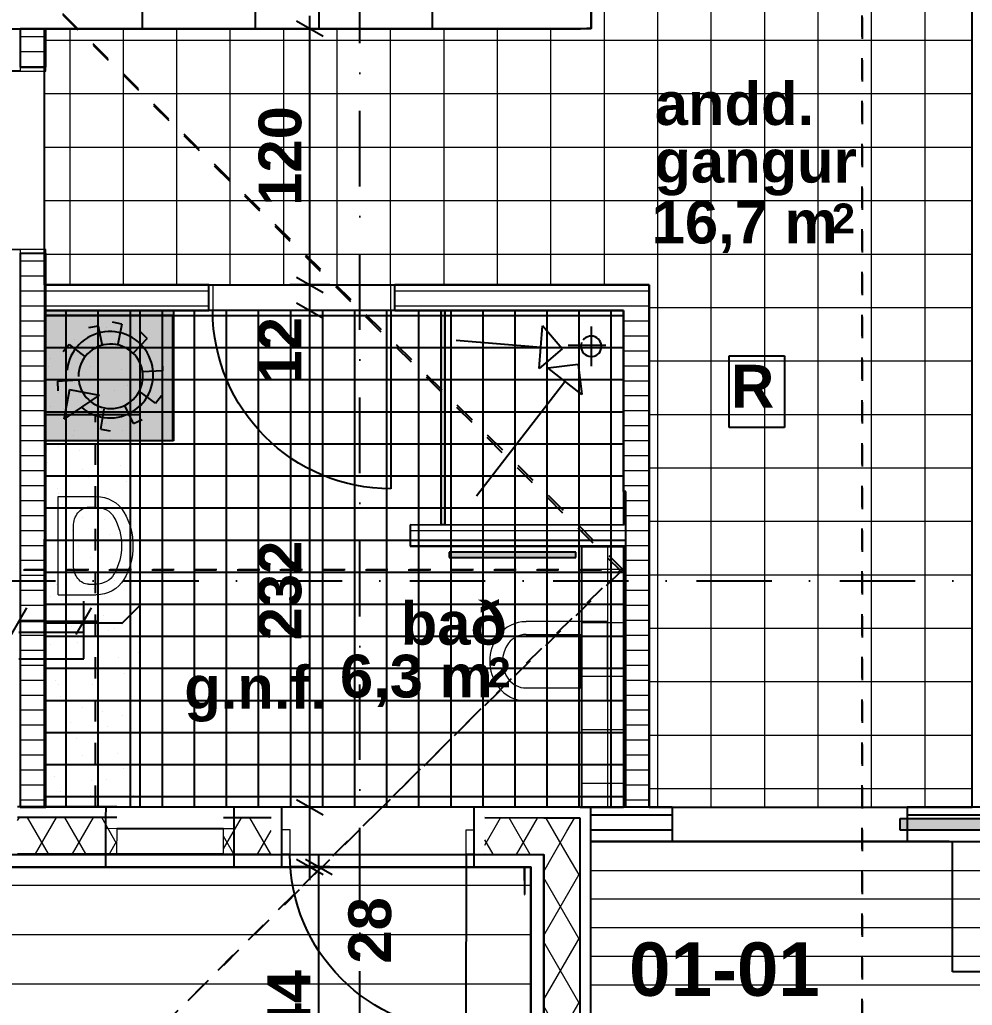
# Model space of a CAD drawing. Header units: millimetres. Extents: x -242231 to 419123, y -2399 to 525285.
# Drawn here: x -151438 to -146981, y 87576 to 92186 of the extents above; entities that cross this region are included whole.
import ezdxf

# ---------------------------------------------------------------- set-up
doc = ezdxf.new("R2010")
doc.units = ezdxf.units.MM
doc.set_wipeout_variables(frame=1)
for name, pattern in [('Dot & Dashed', [670.277762, 352.777767, -176.388884, 0, -141.111112]), ('Short dashed', [200, 100, -100]), ('Wipeout_Contour', [1000, 0, -1000])]:
    doc.linetypes.add(name, pattern=pattern)
doc.layers.add('Walls', color=7, linetype='Continuous')
doc.styles.add('GENERATED_STYLE_1', font='swissb.ttf')
doc.styles.add('GENERATED_STYLE_3', font='swissb.ttf')
pattern_1 = [(0, (-154277.98, 76637.52), (0, 70), [])]
pattern_2 = [(60, (-154277.98, 76637.52), (-129.9038, 75), []), (120, (-154277.98, 76637.52), (129.9038, 75), [])]

# ---------------------------------------------------------------- blocks, each defined once
blk = doc.blocks.new('D1 10_2')
at = {"layer": 'Walls', "linetype": 'Continuous'}
for p, q in [((417, 0), (417, 834)), ((-435, 0), (-435, -120)), ((435, 0), (435, -120))]:
    blk.add_line(p, q, dxfattribs=at)
at = {"layer": 'Walls', "color": 102, "linetype": 'Continuous', "lineweight": 20}
for p, q in [((-417, 0), (-435, 0)), ((-435, 0), (-435, -120)), ((-417, -120), (-417, 0)), ((435, 0), (417, 0)), ((417, 0), (417, -120)), ((435, -120), (435, 0)), ((-435, -120), (-417, -120)), ((417, -120), (435, -120))]:
    blk.add_line(p, q, dxfattribs=at)
at = {"layer": 'Walls', "linetype": 'Continuous'}
blk.add_arc((417, 0), 834, 90, 180, dxfattribs=at)
blk = doc.blocks.new('W Feature 1 10_5')
at = {"layer": 'Walls', "linetype": 'Continuous'}
for p, q in [((-265, 60), (265, 60)), ((-265, 60), (-265, 0)), ((265, 60), (265, 0)), ((-265, 0), (-265, -120)), ((265, 0), (265, -120)), ((-265, -120), (-265, -170)), ((265, -120), (265, -170)), ((-265, -170), (-265, -220)), ((265, -170), (265, -220)), ((265, -220), (-265, -220))]:
    blk.add_line(p, q, dxfattribs=at)
for p in [(-265, 0), (265, 0)]:
    blk.add_point(p, dxfattribs=at)
at = {"color": 254, "linetype": 'Wipeout_Contour', "lineweight": 0, "ltscale": 922.444204}
blk.add_wipeout([(-215, -120), (215, -120), (215, 0), (-215, 0)], dxfattribs=at).dxf.layer = 'Walls'
at = {"layer": 'Walls', "color": 102, "linetype": 'Continuous', "lineweight": 20}
for p, q in [((-215, 0), (-265, 0)), ((-215, -120), (-215, 0)), ((265, 0), (215, 0)), ((215, 0), (215, -120)), ((-265, -120), (-215, -120)), ((215, -120), (265, -120))]:
    blk.add_line(p, q, dxfattribs=at)
at = {"layer": 'Walls', "linetype": 'Continuous'}
for p, q in [((215, 0), (-215, 0)), ((-215, -120), (215, -120))]:
    blk.add_line(p, q, dxfattribs=at)
blk = doc.blocks.new('W Feature 1 10_4')
at = {"layer": 'Walls', "linetype": 'Continuous'}
for p, q in [((-300, 60), (300, 60)), ((-300, 60), (-300, 0)), ((300, 60), (300, 0)), ((-300, 0), (-300, -120)), ((300, 0), (300, -120)), ((-300, -120), (-300, -170)), ((300, -120), (300, -170)), ((-300, -170), (-300, -220)), ((300, -170), (300, -220)), ((300, -220), (-300, -220))]:
    blk.add_line(p, q, dxfattribs=at)
for p in [(-300, 0), (300, 0)]:
    blk.add_point(p, dxfattribs=at)
at = {"color": 254, "linetype": 'Wipeout_Contour', "lineweight": 0, "ltscale": 1054.618183}
blk.add_wipeout([(-250, -120), (250, -120), (250, 0), (-250, 0)], dxfattribs=at).dxf.layer = 'Walls'
at = {"layer": 'Walls', "color": 102, "linetype": 'Continuous', "lineweight": 20}
for p, q in [((-250, 0), (-300, 0)), ((-250, -120), (-250, 0)), ((300, 0), (250, 0)), ((250, 0), (250, -120)), ((-300, -120), (-250, -120)), ((250, -120), (300, -120))]:
    blk.add_line(p, q, dxfattribs=at)
at = {"layer": 'Walls', "linetype": 'Continuous'}
for p, q in [((250, 0), (-250, 0)), ((-250, -120), (250, -120))]:
    blk.add_line(p, q, dxfattribs=at)
blk = doc.blocks.new('D1 10_8')
at = {"layer": 'Walls', "linetype": 'Continuous'}
for p, q in [((412, 0), (412, 824)), ((-450, 60), (-450, 0)), ((450, 60), (450, 0)), ((-450, 0), (-450, -115)), ((450, 0), (450, -115)), ((-450, -115), (-450, -170)), ((450, -115), (450, -170)), ((-450, -170), (-450, -220)), ((450, -170), (450, -220))]:
    blk.add_line(p, q, dxfattribs=at)
at = {"layer": 'Walls', "color": 102, "linetype": 'Continuous', "lineweight": 20}
for p, q in [((-412, 0), (-450, 0)), ((-450, 0), (-450, -115)), ((-412, -115), (-412, 0)), ((450, 0), (412, 0)), ((412, 0), (412, -115)), ((450, -115), (450, 0)), ((-450, -115), (-412, -115)), ((412, -115), (450, -115))]:
    blk.add_line(p, q, dxfattribs=at)
at = {"layer": 'Walls', "linetype": 'Continuous'}
blk.add_arc((412, 0), 824, 90, 180, dxfattribs=at)
for p in [(-450, 0), (450, 0)]:
    blk.add_point(p, dxfattribs=at)
blk = doc.blocks.new('D1 10_9')
at = {"layer": 'Walls', "linetype": 'Continuous'}
for p, q in [((417, 0), (417, 834)), ((-435, 0), (-435, -120)), ((435, 0), (435, -120))]:
    blk.add_line(p, q, dxfattribs=at)
at = {"layer": 'Walls', "color": 102, "linetype": 'Continuous', "lineweight": 20}
for p, q in [((-417, 0), (-435, 0)), ((-435, 0), (-435, -120)), ((-417, -120), (-417, 0)), ((435, 0), (417, 0)), ((417, 0), (417, -120)), ((435, -120), (435, 0)), ((-435, -120), (-417, -120)), ((417, -120), (435, -120))]:
    blk.add_line(p, q, dxfattribs=at)
at = {"layer": 'Walls', "linetype": 'Continuous'}
blk.add_arc((417, 0), 834, 90, 180, dxfattribs=at)

msp = doc.modelspace()

# ---------------------------------------------------------------- hatches: boundary and pattern name
at = {"linetype": 'Continuous', "lineweight": 15}
h = msp.add_hatch(dxfattribs=at)
h.set_pattern_fill('50__', color=251, style=0, pattern_type=2)
h.set_pattern_definition(pattern_1)
h.paths.add_polyline_path([(-151315.974, 92142.789), (-151435.974, 92142.789), (-151435.974, 91963.328), (-151315.974, 91963.328)], flags=0)
h = msp.add_hatch(dxfattribs=at)
h.set_pattern_fill('50__', color=251, style=0, pattern_type=2)
h.set_pattern_definition(pattern_1)
h.paths.add_polyline_path([(-151315.974, 91093.328), (-151435.974, 91093.328), (-151435.974, 88502.346), (-151315.974, 88502.346)], flags=0)
h = msp.add_hatch(dxfattribs=at)
h.set_pattern_fill('50__', color=251, style=0, pattern_type=2)
h.set_pattern_definition(pattern_1)
h.paths.add_polyline_path([(-150552.853, 90825.652), (-150552.853, 90945.652), (-151322.133, 90945.652), (-151322.133, 90825.652)], flags=0)
h = msp.add_hatch(dxfattribs=at)
h.set_pattern_fill('50__', color=251, style=0, pattern_type=2)
h.set_pattern_definition(pattern_1)
h.paths.add_polyline_path([(-148612.953, 90825.652), (-148492.953, 90945.652), (-149682.853, 90945.652), (-149682.853, 90825.652)], flags=0)
h = msp.add_hatch(dxfattribs=at)
h.set_pattern_fill('50__', color=251, style=0, pattern_type=2)
h.set_pattern_definition(pattern_1)
h.paths.add_polyline_path([(-148612.953, 90825.652), (-148612.953, 88504.311), (-148492.953, 88504.311), (-148492.953, 90945.652)], flags=0)
at = {"linetype": 'Continuous', "lineweight": 13}
msp.add_hatch(color=252, dxfattribs=at).paths.add_polyline_path([(-151317.264, 90825.652), (-150718.657, 90825.652), (-150718.657, 90216.195), (-151317.264, 90216.195)], flags=0)
at = {"linetype": 'Continuous', "lineweight": 0}
for color, points in [(255, [(-149449.188, 90826.176), (-149449.188, 89822.868), (-149466.063, 89822.868), (-149466.063, 90826.176)]), (8, [(-151317.332, 90804.51), (-150722.642, 90804.51), (-150722.642, 90216.151), (-151317.332, 90216.151)]), (49, [(-148835.472, 89696.013), (-149428.369, 89696.013), (-149428.369, 89670.918), (-148835.472, 89670.918)]), (8, [(-146309.847, 88395.183), (-147318.038, 88395.183), (-147318.038, 88450.174), (-146309.847, 88450.174)])]:
    msp.add_hatch(color=color, dxfattribs=at).paths.add_polyline_path(points, flags=0)
at = {"linetype": 'Continuous'}
msp.add_hatch(color=256, dxfattribs=at).paths.add_polyline_path([(-151205.604, 90456.813), (-151066.71, 90430.2), (-151232.217, 90317.918)], flags=0)
at = {"linetype": 'Continuous', "lineweight": 15}
h = msp.add_hatch(dxfattribs=at)
h.set_pattern_fill('50__', color=251, style=0, pattern_type=2)
h.set_pattern_definition(pattern_1)
h.paths.add_polyline_path([(-149610.933, 89722.898), (-148612.953, 89722.128), (-148612.953, 89822.128), (-149610.855, 89822.898)], flags=0)
at = {"linetype": 'Continuous', "lineweight": 25}
h = msp.add_hatch(dxfattribs=at)
h.set_pattern_fill('50__', color=251, style=0, pattern_type=2)
h.set_pattern_definition(pattern_1)
h.paths.add_polyline_path([(-148385.282, 88342.696), (-148385.299, 88502.696), (-148766.791, 88502.656), (-148766.774, 88342.656)], flags=0)
h = msp.add_hatch(dxfattribs=at)
h.set_pattern_fill('50__', color=251, style=0, pattern_type=2)
h.set_pattern_definition(pattern_1)
h.paths.add_polyline_path([(-143827.554, 88343.173), (-143827.57, 88503.173), (-147285.299, 88502.811), (-147285.282, 88342.811)], flags=0)
at = {"linetype": 'Continuous', "lineweight": 0}
h = msp.add_hatch(dxfattribs=at)
h.set_pattern_fill('BATT_INSULATION', color=1, style=0, pattern_type=2)
h.set_pattern_definition(pattern_2)
h.paths.add_polyline_path([(-151447.521, 88284.372), (-150984.364, 88283.982), (-150984.221, 88453.982), (-151447.512, 88454.372)], flags=0)
h = msp.add_hatch(dxfattribs=at)
h.set_pattern_fill('BATT_INSULATION', color=1, style=0, pattern_type=2)
h.set_pattern_definition(pattern_2)
h.paths.add_polyline_path([(-150484.364, 88283.562), (-150261.895, 88283.375), (-150261.753, 88453.375), (-150484.221, 88453.562)], flags=0)
h = msp.add_hatch(dxfattribs=at)
h.set_pattern_fill('BATT_INSULATION', color=1, style=0, pattern_type=2)
h.set_pattern_definition(pattern_2)
h.paths.add_polyline_path([(-148986.391, 88452.303), (-149261.753, 88452.534), (-149261.896, 88282.534), (-148986.391, 88282.303)], flags=0)
h = msp.add_hatch(dxfattribs=at)
h.set_pattern_fill('BATT_INSULATION', color=1, style=0, pattern_type=2)
h.set_pattern_definition(pattern_2)
h.paths.add_polyline_path([(-148816.391, 88452.16), (-148986.391, 88452.303), (-148986.391, 88282.303)], flags=0)
h = msp.add_hatch(dxfattribs=at)
h.set_pattern_fill('BATT_INSULATION', color=1, style=0, pattern_type=2)
h.set_pattern_definition(pattern_2)
h.paths.add_polyline_path([(-148816.391, 88282.16), (-148816.391, 88452.16), (-148986.391, 88282.303)], flags=0)
h = msp.add_hatch(dxfattribs=at)
h.set_pattern_fill('BATT_INSULATION', color=1, style=0, pattern_type=2)
h.set_pattern_definition(pattern_2)
h.paths.add_polyline_path([(-148986.391, 88282.303), (-148986.391, 86786.378), (-148816.391, 86786.378), (-148816.391, 88282.16)], flags=0)

# ---------------------------------------------------------------- linework, layer by layer
at = {"linetype": 'Continuous'}
for p, q in [((-148763.948, 96546.665), (-148763.948, 92145.372)), ((-146982.235, 91044.083), (-146982.235, 96546.665)), ((-148763.948, 92142.789), (-148763.948, 92511.85)), ((-150080.447, 92142.789), (-150080.447, 92203.914)), ((-152086.535, 92142.791), (-151289.52, 92142.789)), ((-151315.974, 92142.789), (-151435.974, 92142.789)), ((-151435.974, 92142.789), (-151435.974, 91963.328)), ((-148784.007, 92142.789), (-151323.511, 92142.789)), ((-151323.511, 92142.789), (-151323.511, 90945.397)), ((-151315.974, 91963.328), (-151315.974, 92142.789)), ((-151289.52, 92142.789), (-150850.662, 92142.789)), ((-150350.662, 92142.789), (-150022.706, 92142.789)), ((-150080.447, 90945.652), (-150080.447, 92142.789)), ((-150080.447, 90945.652), (-150080.447, 92142.789)), ((-149522.706, 92142.789), (-148813.948, 92142.789)), ((-148763.948, 92142.789), (-148813.948, 92142.789)), ((-148763.948, 92145.372), (-148784.007, 92145.372)), ((-148784.007, 92145.372), (-148784.007, 92142.789)), ((-151435.974, 91093.328), (-151435.974, 88502.346)), ((-151315.974, 88502.346), (-151315.974, 91093.328)), ((-146981.268, 91044.083), (-146982.235, 91044.083)), ((-146981.268, 88503.027), (-146981.268, 91044.083)), ((-151323.511, 90945.397), (-148492.968, 90945.397)), ((-150552.853, 90945.652), (-151322.133, 90945.652)), ((-151322.133, 90945.652), (-151322.133, 90825.652)), ((-149986.697, 90945.652), (-150174.197, 90945.652)), ((-150142.947, 90981.736), (-150017.947, 90909.567)), ((-150142.947, 90981.736), (-150017.947, 90909.567)), ((-150080.447, 90825.652), (-150080.447, 90945.652)), ((-150080.447, 90825.652), (-150080.447, 90945.652)), ((-148492.953, 90945.652), (-149682.853, 90945.652)), ((-148492.968, 90945.397), (-148492.953, 89832.006)), ((-148492.953, 88504.311), (-148492.953, 90945.652)), ((-150142.947, 90861.736), (-150017.947, 90789.567)), ((-150142.947, 90861.736), (-150017.947, 90789.567)), ((-148612.621, 90825.652), (-151322.133, 90825.652)), ((-151322.133, 90825.652), (-151322.133, 89756.241)), ((-151322.133, 90825.652), (-151322.133, 88503.837)), ((-150873.958, 90825.652), (-151322.133, 90825.652)), ((-151322.133, 90825.652), (-150552.853, 90825.652)), ((-151317.264, 90825.652), (-150718.657, 90825.652)), ((-151317.264, 90216.195), (-151317.264, 90825.652)), ((-150873.958, 90328.455), (-150873.958, 90825.652)), ((-150718.657, 90825.652), (-150718.657, 90216.195)), ((-149986.697, 90825.652), (-150174.197, 90825.652)), ((-150080.447, 88503.464), (-150080.447, 90825.652)), ((-149682.853, 90825.652), (-148612.953, 90825.652)), ((-149466.063, 89822.868), (-149466.063, 90826.176)), ((-149466.063, 90826.176), (-149449.188, 90826.176)), ((-149449.188, 90826.176), (-149449.188, 89822.868)), ((-148612.953, 90825.652), (-148612.953, 89822.128)), ((-148612.623, 89979.594), (-148612.621, 90825.652)), ((-151317.332, 90804.51), (-150722.642, 90804.51)), ((-151317.332, 90216.151), (-151317.332, 90804.51)), ((-150959.414, 90761.413), (-151003.541, 90771.362)), ((-150959.414, 90761.413), (-150978.251, 90668.875)), ((-150722.642, 90804.51), (-150722.642, 90216.151)), ((-151071.491, 90752.457), (-151115.93, 90744.006)), ((-151071.491, 90752.457), (-151051.91, 90660.073)), ((-150841.642, 90694.33), (-150873.479, 90726.464)), ((-149008.255, 90554.764), (-148992.131, 90754.113)), ((-148900.519, 90646.376), (-148992.131, 90754.113)), ((-148764.163, 90750.953), (-148764.163, 90565.354)), ((-151206.859, 90667.316), (-151235.249, 90632.1)), ((-151206.859, 90667.316), (-151132.113, 90609.598)), ((-150841.642, 90694.33), (-150907.322, 90626.474)), ((-149395.341, 90686.399), (-149000.193, 90654.438)), ((-148900.519, 90646.376), (-149008.255, 90554.764)), ((-148696.197, 90662.074), (-148871.34, 90662.074)), ((-150768.787, 90544.013), (-150770.459, 90589.217)), ((-148118.013, 90613.228), (-147859.933, 90613.228)), ((-148118.013, 90278.942), (-148118.013, 90613.228)), ((-147859.933, 90613.228), (-147859.933, 90278.942)), ((-150768.787, 90544.013), (-150863.064, 90538.546)), ((-148825.655, 90573.608), (-148965.927, 90555.617)), ((-148807.663, 90433.336), (-148965.927, 90555.617)), ((-148825.655, 90573.608), (-148807.663, 90433.336)), ((-151260.747, 90496.096), (-151166.482, 90501.781)), ((-151260.747, 90496.096), (-151258.97, 90450.897)), ((-149300.743, 89958.719), (-148886.795, 90494.476)), ((-151205.604, 90456.813), (-151232.217, 90317.918)), ((-151205.604, 90456.813), (-151066.71, 90430.2)), ((-150802.305, 90393.015), (-150878.292, 90449.088)), ((-151066.71, 90430.2), (-151232.217, 90317.918)), ((-150802.305, 90393.015), (-150774.69, 90428.842)), ((-151058.349, 90271.087), (-151042.422, 90364.171)), ((-150905.756, 90297.164), (-150946.641, 90382.291)), ((-151322.133, 90337.927), (-151322.133, 89364.517)), ((-150873.676, 90337.927), (-151322.133, 90337.927)), ((-150905.756, 90297.164), (-150864.579, 90315.89)), ((-150874.41, 89448.066), (-150874.41, 90328.904)), ((-150874.41, 90328.904), (-150873.676, 90328.176)), ((-150874.41, 89451.958), (-150874.41, 90328.904)), ((-150874.41, 90328.904), (-150873.958, 90328.455)), ((-150873.676, 90328.176), (-150873.676, 90337.927)), ((-151058.349, 90271.087), (-151013.932, 90262.526)), ((-147859.933, 90278.942), (-148118.013, 90278.942)), ((-150722.642, 90216.151), (-151317.332, 90216.151)), ((-150718.657, 90216.195), (-151317.264, 90216.195)), ((-148601.638, 89979.594), (-148612.623, 89979.594)), ((-148601.638, 88503.919), (-148601.638, 89979.594)), ((-149610.855, 89822.898), (-149610.933, 89722.898)), ((-148612.953, 89822.128), (-149610.855, 89822.898)), ((-149449.188, 89822.868), (-149466.063, 89822.868)), ((-148492.953, 89832.006), (-148492.953, 88503.034)), ((-151322.133, 89756.241), (-151323.81, 89756.241)), ((-151323.81, 89756.241), (-151323.81, 88503.919)), ((-149610.933, 89722.898), (-148612.953, 89722.128)), ((-148808.336, 88502.134), (-148808.336, 89722.578)), ((-148808.336, 89722.578), (-148612.953, 89722.578)), ((-148612.953, 89722.578), (-148612.953, 88501.99)), ((-148612.953, 89722.128), (-148612.953, 88504.311)), ((-148835.472, 89696.013), (-149428.369, 89696.013)), ((-149428.369, 89696.013), (-149428.369, 89670.918)), ((-149428.369, 89670.918), (-148835.472, 89670.918)), ((-148835.472, 89670.918), (-148835.472, 89696.013)), ((-151406.294, 89435.877), (-151478.463, 89310.877)), ((-151174.079, 89310.877), (-151101.91, 89435.877)), ((-151137.995, 89279.627), (-151137.995, 89467.127)), ((-150960.4, 89362.649), (-150874.41, 89448.066)), ((-150874.451, 89451.918), (-150874.41, 89451.958)), ((-151442.378, 89373.377), (-151137.995, 89373.377)), ((-151322.133, 89364.517), (-150960.4, 89364.517)), ((-151137.995, 89373.377), (-151076.87, 89373.377)), ((-150960.4, 89364.517), (-150960.4, 89362.649)), ((-151137.995, 89319.319), (-151442.378, 89319.319)), ((-151137.995, 89197.012), (-151137.995, 89319.319)), ((-151442.378, 89197.012), (-151137.995, 89197.012)), ((-150984.179, 88503.982), (-151447.51, 88504.372)), ((-151435.974, 88502.346), (-151315.974, 88502.346)), ((-151323.81, 88503.919), (-148601.638, 88503.919)), ((-150261.71, 88503.375), (-150484.179, 88503.562)), ((-149986.697, 88503.464), (-150174.197, 88503.464)), ((-150142.947, 88539.548), (-150017.947, 88467.379)), ((-150142.947, 88539.548), (-150017.947, 88467.379)), ((-150080.447, 88223.464), (-150080.447, 88503.464)), ((-150080.447, 88223.464), (-150080.447, 88503.464)), ((-148816.391, 88502.16), (-149261.711, 88502.534)), ((-148766.391, 88502.118), (-148816.391, 88502.16)), ((-148612.953, 88501.99), (-148808.336, 88502.134)), ((-148385.299, 88502.696), (-148766.791, 88502.656)), ((-148766.791, 88502.656), (-148766.774, 88342.656)), ((-148766.391, 86786.378), (-148766.391, 88502.118)), ((-148612.953, 88504.311), (-148492.953, 88504.311)), ((-148492.953, 88503.034), (-146981.268, 88503.027)), ((-148385.299, 88502.696), (-148385.282, 88342.696)), ((-143827.57, 88503.173), (-147285.299, 88502.811)), ((-147285.299, 88502.811), (-147285.282, 88342.811)), ((-150984.221, 88453.982), (-151447.512, 88454.372)), ((-150261.753, 88453.375), (-150484.221, 88453.562)), ((-148986.391, 88452.303), (-149261.753, 88452.534)), ((-148816.391, 88452.16), (-148986.391, 88452.303)), ((-148816.391, 88282.16), (-148816.391, 88452.16)), ((-147318.038, 88395.183), (-147318.038, 88450.174)), ((-147318.038, 88450.174), (-146309.847, 88450.174)), ((-146309.847, 88395.183), (-147318.038, 88395.183)), ((-148766.774, 88342.656), (-148385.282, 88342.696)), ((-148766.407, 88344.12), (-147088.967, 88344.131)), ((-148766.345, 85798.295), (-148766.407, 88344.12)), ((-147285.282, 88342.811), (-143827.554, 88343.173)), ((-147088.967, 88344.131), (-147088.967, 88343.173)), ((-147088.967, 88343.173), (-143827.554, 88343.173)), ((-147074.347, 87733.28), (-147074.347, 88343.173)), ((-147074.347, 88343.173), (-143827.057, 88343.173)), ((-151447.521, 88284.372), (-150984.364, 88283.982)), ((-150484.364, 88283.562), (-150261.895, 88283.375)), ((-150038.913, 88222.353), (-150038.913, 88283.478)), ((-149261.896, 88282.534), (-148986.391, 88282.303)), ((-148986.391, 88282.303), (-148986.391, 86786.378)), ((-148816.391, 86786.378), (-148816.391, 88282.16)), ((-151447.524, 88224.372), (-150984.414, 88223.982)), ((-150142.947, 88259.548), (-150017.947, 88187.379)), ((-149976.413, 88186.269), (-150101.413, 88258.437)), ((-157250.069, 88222.353), (-149075.56, 88222.353)), ((-149045.451, 88222.353), (-157249.988, 88222.353)), ((-150484.414, 88223.562), (-150261.946, 88223.375)), ((-149986.697, 88223.464), (-150174.197, 88223.464)), ((-149945.163, 88222.353), (-150132.663, 88222.353)), ((-150080.447, 88162.339), (-150080.447, 88223.464)), ((-150038.913, 86786.378), (-150038.913, 88222.353)), ((-149261.946, 88222.534), (-149046.391, 88222.353)), ((-149075.56, 88222.353), (-149075.56, 88094.954)), ((-149075.419, 88094.954), (-149075.56, 88222.353)), ((-149075.56, 88222.353), (-149046.391, 88222.353)), ((-149046.391, 88222.353), (-149046.391, 80127.95)), ((-149046.391, 88222.353), (-149046.391, 86786.378)), ((-149045.451, 80127.94), (-149045.451, 88222.353)), ((-149075.56, 88094.954), (-149075.419, 88094.954)), ((-144417.647, 87733.28), (-147074.347, 87733.28))]:
    msp.add_line(p, q, dxfattribs=at)
at = {"color": 251, "linetype": 'Continuous', "lineweight": 18}
for p, q in [((-148704.071, 96546.665), (-148704.071, 90945.397)), ((-148454.071, 96546.665), (-148454.071, 88503.034)), ((-148204.071, 96546.665), (-148204.071, 88503.033)), ((-147954.071, 96546.665), (-147954.071, 88503.032)), ((-147704.071, 96546.665), (-147704.071, 88503.031)), ((-147454.071, 96546.665), (-147454.071, 88503.029)), ((-147204.071, 96546.665), (-147204.071, 88503.028)), ((-151204.071, 92142.789), (-151204.071, 90945.397)), ((-150954.071, 92142.789), (-150954.071, 90945.397)), ((-150704.071, 92142.789), (-150704.071, 90945.397)), ((-150454.071, 92142.789), (-150454.071, 90945.397)), ((-150204.071, 92142.789), (-150204.071, 90945.397)), ((-149954.071, 92142.789), (-149954.071, 90945.397)), ((-149704.071, 92142.789), (-149704.071, 90945.397)), ((-149454.071, 92142.789), (-149454.071, 90945.397)), ((-149204.071, 92142.789), (-149204.071, 90945.397)), ((-148954.071, 92142.789), (-148954.071, 90945.397)), ((-146982.235, 92088.401), (-151323.511, 92088.401)), ((-146982.235, 91838.401), (-151323.511, 91838.401)), ((-146982.235, 91588.401), (-151323.511, 91588.401)), ((-146982.235, 91338.401), (-151323.511, 91338.401)), ((-146982.235, 91088.401), (-151323.511, 91088.401)), ((-146981.268, 90838.401), (-148492.967, 90838.401)), ((-146981.268, 90588.401), (-148492.963, 90588.401)), ((-146981.268, 90338.401), (-148492.96, 90338.401)), ((-146981.268, 90088.401), (-148492.957, 90088.401)), ((-146981.268, 89838.401), (-148492.953, 89838.401)), ((-146981.268, 89588.401), (-148492.953, 89588.401)), ((-146981.268, 89338.401), (-148492.953, 89338.401)), ((-146981.268, 89088.401), (-148492.953, 89088.401)), ((-146981.268, 88838.401), (-148492.953, 88838.401)), ((-146981.268, 88588.401), (-148492.953, 88588.401))]:
    msp.add_line(p, q, dxfattribs=at)
at = {"color": 251, "linetype": 'Continuous', "lineweight": 15}
for p, q in [((-151227.522, 90816.735), (-151227.522, 90816.735)), ((-151106.395, 90785.852), (-151106.395, 90785.852)), ((-150886.031, 90799.492), (-150886.031, 90799.492)), ((-151034.032, 90745.624), (-151034.032, 90745.624)), ((-150920.78, 90748.729), (-150920.78, 90748.729)), ((-151217.765, 90674.483), (-151217.765, 90674.483)), ((-151182.034, 90691.756), (-151182.034, 90691.756)), ((-151007.697, 90673.267), (-151007.697, 90673.267)), ((-150995.026, 90674.483), (-150995.026, 90674.483)), ((-151292.011, 90600.237), (-151292.011, 90600.237)), ((-151155.698, 90619.399), (-151155.698, 90619.399)), ((-151303.7, 90565.531), (-151303.7, 90565.531)), ((-151106.395, 90563.114), (-151106.395, 90563.114)), ((-150962.208, 90548.288), (-150962.208, 90548.288)), ((-150883.657, 90563.114), (-150883.657, 90563.114)), ((-151180.641, 90488.868), (-151180.641, 90488.868)), ((-151110.21, 90494.42), (-151110.21, 90494.42)), ((-151258.211, 90440.552), (-151258.211, 90440.552)), ((-150995.026, 90451.745), (-150995.026, 90451.745)), ((-150935.872, 90475.932), (-150935.872, 90475.932)), ((-151083.874, 90422.064), (-151083.874, 90422.064)), ((-151292.011, 90377.498), (-151292.011, 90377.498)), ((-151231.876, 90368.196), (-151231.876, 90368.196)), ((-151069.272, 90377.498), (-151069.272, 90377.498)), ((-150890.384, 90350.953), (-150890.384, 90350.953)), ((-150883.657, 90340.375), (-150883.657, 90340.375)), ((-151180.641, 90266.129), (-151180.641, 90266.129)), ((-151180.641, 90266.129), (-151180.641, 90266.129)), ((-151038.385, 90297.085), (-151038.385, 90297.085)), ((-151038.385, 90297.085), (-151038.385, 90297.085)), ((-150957.903, 90266.129), (-150957.903, 90266.129)), ((-150957.903, 90266.129), (-150957.903, 90266.129)), ((-151186.387, 90243.216), (-151186.387, 90243.216)), ((-151186.387, 90243.216), (-151186.387, 90243.216)), ((-151012.05, 90224.728), (-151012.05, 90224.728)), ((-151012.05, 90224.728), (-151012.05, 90224.728)), ((-151254.888, 90191.883), (-151254.888, 90191.883)), ((-151254.888, 90191.883), (-151254.888, 90191.883)), ((-151160.051, 90170.86), (-151160.051, 90170.86)), ((-151160.051, 90170.86), (-151160.051, 90170.86)), ((-151308.053, 90116.992), (-151308.053, 90116.992)), ((-151308.053, 90116.992), (-151308.053, 90116.992)), ((-151069.272, 90154.76), (-151069.272, 90154.76)), ((-151069.272, 90154.76), (-151069.272, 90154.76)), ((-151143.518, 90080.513), (-151143.518, 90080.513)), ((-151143.518, 90080.513), (-151143.518, 90080.513)), ((-150966.561, 90099.749), (-150966.561, 90099.749)), ((-150966.561, 90099.749), (-150966.561, 90099.749)), ((-151114.563, 90045.881), (-151114.563, 90045.881)), ((-151114.563, 90045.881), (-151114.563, 90045.881)), ((-150957.903, 90043.39), (-150957.903, 90043.39)), ((-150957.903, 90043.39), (-150957.903, 90043.39)), ((-150940.226, 90027.393), (-150940.226, 90027.393)), ((-150940.226, 90027.393), (-150940.226, 90027.393)), ((-151262.564, 89992.013), (-151262.564, 89992.013)), ((-151262.564, 89992.013), (-151262.564, 89992.013)), ((-151254.888, 89969.144), (-151254.888, 89969.144)), ((-151254.888, 89969.144), (-151254.888, 89969.144)), ((-151088.227, 89973.525), (-151088.227, 89973.525)), ((-151088.227, 89973.525), (-151088.227, 89973.525)), ((-151032.149, 89969.144), (-151032.149, 89969.144)), ((-151032.149, 89969.144), (-151032.149, 89969.144)), ((-151236.229, 89919.656), (-151236.229, 89919.656)), ((-151236.229, 89919.656), (-151236.229, 89919.656)), ((-150894.737, 89902.414), (-150894.737, 89902.414)), ((-150894.737, 89902.414), (-150894.737, 89902.414)), ((-151143.518, 89857.775), (-151143.518, 89857.775)), ((-151143.518, 89857.775), (-151143.518, 89857.775)), ((-151042.738, 89848.546), (-151042.738, 89848.546)), ((-151042.738, 89848.546), (-151042.738, 89848.546)), ((-150920.78, 89857.775), (-150920.78, 89857.775)), ((-150920.78, 89857.775), (-150920.78, 89857.775)), ((-151190.74, 89794.677), (-151190.74, 89794.677)), ((-151190.74, 89794.677), (-151190.74, 89794.677)), ((-151217.765, 89783.529), (-151217.765, 89783.529)), ((-151217.765, 89783.529), (-151217.765, 89783.529)), ((-151032.149, 89746.406), (-151032.149, 89746.406)), ((-151032.149, 89746.406), (-151032.149, 89746.406)), ((-151016.403, 89776.189), (-151016.403, 89776.189)), ((-151016.403, 89776.189), (-151016.403, 89776.189)), ((-151164.404, 89722.321), (-151164.404, 89722.321)), ((-151164.404, 89722.321), (-151164.404, 89722.321)), ((-151312.406, 89668.453), (-151312.406, 89668.453)), ((-151312.406, 89668.453), (-151312.406, 89668.453)), ((-151106.395, 89672.159), (-151106.395, 89672.159)), ((-151106.395, 89672.159), (-151106.395, 89672.159)), ((-150970.914, 89651.21), (-150970.914, 89651.21)), ((-150970.914, 89651.21), (-150970.914, 89651.21)), ((-150920.78, 89635.036), (-150920.78, 89635.036)), ((-150920.78, 89635.036), (-150920.78, 89635.036)), ((-151118.916, 89597.342), (-151118.916, 89597.342)), ((-151118.916, 89597.342), (-151118.916, 89597.342)), ((-150944.579, 89578.854), (-150944.579, 89578.854)), ((-150944.579, 89578.854), (-150944.579, 89578.854)), ((-151266.917, 89543.474), (-151266.917, 89543.474)), ((-151266.917, 89543.474), (-151266.917, 89543.474)), ((-151217.765, 89560.79), (-151217.765, 89560.79)), ((-151217.765, 89560.79), (-151217.765, 89560.79)), ((-151092.58, 89524.986), (-151092.58, 89524.986)), ((-151092.58, 89524.986), (-151092.58, 89524.986)), ((-150995.026, 89560.79), (-150995.026, 89560.79)), ((-150995.026, 89560.79), (-150995.026, 89560.79)), ((-151292.011, 89486.544), (-151292.011, 89486.544)), ((-151292.011, 89486.544), (-151292.011, 89486.544)), ((-151240.582, 89471.117), (-151240.582, 89471.117)), ((-151240.582, 89471.117), (-151240.582, 89471.117)), ((-151106.395, 89449.421), (-151106.395, 89449.421)), ((-151106.395, 89449.421), (-151106.395, 89449.421)), ((-150899.09, 89453.875), (-150899.09, 89453.875)), ((-150899.09, 89453.875), (-150899.09, 89453.875)), ((-150883.657, 89449.421), (-150883.657, 89449.421)), ((-150883.657, 89449.421), (-150883.657, 89449.421)), ((-151047.092, 89400.006), (-151047.092, 89400.006)), ((-151047.092, 89400.006), (-151047.092, 89400.006)), ((-151195.093, 89346.138), (-151195.093, 89346.138)), ((-151180.641, 89375.174), (-151180.641, 89375.174)), ((-151180.641, 89375.174), (-151180.641, 89375.174)), ((-150995.026, 89338.051), (-150995.026, 89338.051)), ((-151020.756, 89327.65), (-151020.756, 89327.65)), ((-151292.011, 89263.805), (-151292.011, 89263.805)), ((-151168.758, 89273.782), (-151168.758, 89273.782)), ((-151069.272, 89263.805), (-151069.272, 89263.805)), ((-151316.759, 89219.914), (-151316.759, 89219.914)), ((-150975.267, 89202.671), (-150975.267, 89202.671)), ((-150883.657, 89226.682), (-150883.657, 89226.682)), ((-151180.641, 89152.436), (-151180.641, 89152.436)), ((-151123.269, 89148.803), (-151123.269, 89148.803)), ((-150957.903, 89152.436), (-150957.903, 89152.436)), ((-150948.932, 89130.315), (-150948.932, 89130.315)), ((-151271.271, 89094.935), (-151271.271, 89094.935)), ((-151254.888, 89078.19), (-151254.888, 89078.19)), ((-151096.933, 89076.447), (-151096.933, 89076.447)), ((-151244.935, 89022.578), (-151244.935, 89022.578)), ((-151069.272, 89041.067), (-151069.272, 89041.067)), ((-151143.518, 88966.82), (-151143.518, 88966.82)), ((-150903.443, 89005.336), (-150903.443, 89005.336)), ((-151051.445, 88951.467), (-151051.445, 88951.467)), ((-150957.903, 88929.697), (-150957.903, 88929.697)), ((-150877.108, 88932.979), (-150877.108, 88932.979)), ((-151199.446, 88897.599), (-151199.446, 88897.599)), ((-151025.109, 88879.111), (-151025.109, 88879.111)), ((-151254.888, 88855.451), (-151254.888, 88855.451)), ((-151173.111, 88825.243), (-151173.111, 88825.243)), ((-151032.149, 88855.451), (-151032.149, 88855.451)), ((-151321.112, 88771.375), (-151321.112, 88771.375)), ((-151143.518, 88744.082), (-151143.518, 88744.082)), ((-150979.62, 88754.132), (-150979.62, 88754.132)), ((-150920.78, 88744.082), (-150920.78, 88744.082)), ((-151127.622, 88700.264), (-151127.622, 88700.264)), ((-151275.624, 88646.396), (-151275.624, 88646.396)), ((-151217.765, 88669.835), (-151217.765, 88669.835)), ((-150953.285, 88681.776), (-150953.285, 88681.776)), ((-151101.287, 88627.907), (-151101.287, 88627.907)), ((-151032.149, 88632.712), (-151032.149, 88632.712)), ((-151249.288, 88574.039), (-151249.288, 88574.039)), ((-151106.395, 88558.466), (-151106.395, 88558.466)), ((-150907.796, 88556.796), (-150907.796, 88556.796))]:
    msp.add_line(p, q, dxfattribs=at)
at = {"color": 251, "linetype": 'Continuous', "lineweight": 25}
for p, q in [((-151221.662, 90825.652), (-151221.662, 88503.919)), ((-151071.662, 90825.652), (-151071.662, 88503.919)), ((-150921.662, 90825.652), (-150921.662, 88503.919)), ((-150771.662, 90825.652), (-150771.662, 88503.919)), ((-150621.662, 90825.652), (-150621.662, 88503.919)), ((-150471.662, 90825.652), (-150471.662, 88503.919)), ((-150321.662, 90825.652), (-150321.662, 88503.919)), ((-150171.662, 90825.652), (-150171.662, 88503.919)), ((-150021.662, 90825.652), (-150021.662, 88503.919)), ((-149871.662, 90825.652), (-149871.662, 88503.919)), ((-149721.662, 90825.652), (-149721.662, 88503.919)), ((-149571.662, 90825.652), (-149571.662, 88503.919)), ((-149421.662, 90825.652), (-149421.662, 88503.919)), ((-149271.662, 90825.652), (-149271.662, 88503.919)), ((-149121.662, 90825.652), (-149121.662, 88503.919)), ((-148971.662, 90825.652), (-148971.662, 88503.919)), ((-148821.662, 90825.652), (-148821.662, 88503.919)), ((-148671.662, 90825.652), (-148671.662, 88503.919)), ((-148612.621, 90800.82), (-151322.133, 90800.82)), ((-148612.621, 90650.82), (-151322.133, 90650.82)), ((-148612.621, 90500.82), (-151322.133, 90500.82)), ((-148612.622, 90350.82), (-151322.133, 90350.82)), ((-148612.622, 90200.82), (-151322.133, 90200.82)), ((-148612.623, 90050.82), (-151322.133, 90050.82)), ((-148601.638, 89900.82), (-151322.133, 89900.82)), ((-148601.638, 89750.82), (-151323.81, 89750.82)), ((-148601.638, 89600.82), (-151323.81, 89600.82)), ((-148601.638, 89450.82), (-151323.81, 89450.82)), ((-148601.638, 89300.82), (-151323.81, 89300.82)), ((-148601.638, 89150.82), (-151323.81, 89150.82)), ((-148601.638, 89000.82), (-151323.81, 89000.82)), ((-148601.638, 88850.82), (-151323.81, 88850.82)), ((-148601.638, 88700.82), (-151323.81, 88700.82)), ((-148601.638, 88550.82), (-151323.81, 88550.82))]:
    msp.add_line(p, q, dxfattribs=at)
at = {"linetype": 'Short dashed'}
for p, q in [((-151322.133, 90337.927), (-151322.133, 88504.129)), ((-151083.121, 90337.927), (-151322.133, 90337.927)), ((-151083.121, 88504.129), (-151083.121, 90337.927)), ((-151322.133, 88504.129), (-151083.121, 88504.129))]:
    msp.add_line(p, q, dxfattribs=at)
at = {"color": 9, "linetype": 'Continuous', "lineweight": 13}
for p, q in [((-151258.121, 89955.803), (-151079.939, 89955.803)), ((-151258.121, 89495.813), (-151258.121, 89955.803)), ((-151115.575, 89905.808), (-151079.939, 89905.808)), ((-151186.344, 89816.908), (-151186.318, 89816.908)), ((-151186.318, 89634.708), (-151186.318, 89816.908)), ((-151115.575, 89545.808), (-151079.939, 89545.808)), ((-151258.121, 89495.813), (-151079.939, 89495.813)), ((-148688.955, 89370.575), (-149068.955, 89370.575)), ((-148688.955, 89370.575), (-148688.955, 89000.541)), ((-149068.955, 89310.56), (-148813.955, 89310.56)), ((-148813.955, 89060.556), (-148813.955, 89310.56)), ((-149068.955, 89060.556), (-148813.955, 89060.556)), ((-148688.955, 89000.541), (-149068.955, 89000.541))]:
    msp.add_line(p, q, dxfattribs=at)
at = {"color": 9, "linetype": 'Continuous', "lineweight": 18}
for p, q in [((-148687.974, 89722.578), (-148687.974, 88502.045)), ((-148612.953, 89614.444), (-148808.336, 89614.444)), ((-148612.953, 89364.444), (-148808.336, 89364.444)), ((-148612.953, 89114.444), (-148808.336, 89114.444)), ((-148612.953, 88864.444), (-148808.336, 88864.444)), ((-148612.953, 88614.444), (-148808.336, 88614.444)), ((-143827.554, 88339.96), (-148766.407, 88339.96)), ((-143827.554, 88205.96), (-148766.404, 88205.96)), ((-143827.554, 88071.96), (-148766.401, 88071.96)), ((-143827.554, 87937.96), (-148766.398, 87937.96)), ((-143827.554, 87803.96), (-148766.394, 87803.96)), ((-143827.554, 87669.96), (-148766.391, 87669.96))]:
    msp.add_line(p, q, dxfattribs=at)
at = {"linetype": 'Dot & Dashed'}
msp.add_line((-169053.33, 89561.359), (-141371.811, 89561.359), dxfattribs=at)
at = {"color": 253, "linetype": 'Continuous', "lineweight": 15}
for p, q in [((-159319.626, 88137.521), (-149045.451, 88137.521)), ((-159319.634, 87907.521), (-149045.451, 87907.521)), ((-159319.641, 87677.521), (-149045.451, 87677.521))]:
    msp.add_line(p, q, dxfattribs=at)
at = {"linetype": 'Short dashed', "flags": 128}
msp.add_lwpolyline([(-142946.514, 97246.964), (-147496.403, 97246.964), (-147496.403, 79543.241), (-142946.514, 79543.241)], close=True, dxfattribs=at)
at = {"linetype": 'Continuous', "flags": 128}
for points in [[(-143607.344, 96766.576), (-148983.951, 96766.576), (-148983.951, 92361.473), (-157190.059, 92361.473), (-157190.059, 88282.403), (-148986.684, 88282.403), (-148986.684, 80187.934), (-143607.344, 80187.934)], [(-153273.254, 80127.95), (-149046.391, 80127.95), (-149046.391, 88222.353), (-157250.175, 88222.353), (-157251.198, 92422.822), (-159319.624, 92422.822), (-159319.624, 86181.063)], [(-149046.361, 88222.346), (-154287.217, 88222.346), (-154287.479, 80127.95), (-149046.391, 80127.95), (-149046.391, 80551.811), (-149046.361, 80551.811)]]:
    msp.add_lwpolyline(points, close=True, dxfattribs=at)
at = {"linetype": 'Continuous'}
for centre, radius, start, end in [((-151015.458, 90525.39), 202.135, 228.474728, 173.853374), ((-151012.406, 90517.952), 150.761, 187.556344, 180), ((-148764.163, 90658.153), 48.036, 158.762857, 142.545661)]:
    msp.add_arc(centre, radius, start, end, dxfattribs=at)
at = {"color": 9, "linetype": 'Continuous', "lineweight": 13}
for centre, radius, start, end in [((-149068.955, 89208.058), 162.5, 90, 143.130102), ((-149038.955, 89185.558), 200, 143.130102, 216.869897), ((-149068.955, 89208.058), 102.5, 90, 143.130102), ((-149038.955, 89185.558), 140, 143.130102, 216.869897), ((-149068.955, 89163.058), 102.5, 216.869898, 270), ((-149068.955, 89163.058), 162.5, 216.869898, 270)]:
    msp.add_arc(centre, radius, start, end, dxfattribs=at)
at = {"color": 9, "linetype": 'Continuous', "lineweight": 13, "extrusion": (0, 0, -1)}
for centre, major_axis, ratio, start_param, end_param in [((-151079.939, 89816.928), (-147.297, 0), 0.94285714, 1.57079633, 2.64461782), ((-151115.575, 89816.908), (0, 88.9), 0.7960467, 4.71238898, 6.28318531), ((-151079.939, 89816.928), (-94.267, 0), 0.94285714, 1.57079633, 2.64461782), ((-151258.121, 89725.808), (-296.97, 0), 0.94285714, 2.64461781, 3.63856749), ((-151258.121, 89725.808), (-350, 0), 0.94285714, 2.64461781, 3.63856749), ((-151115.575, 89634.708), (0, 88.9), 0.7960467, 3.14159265, 4.71238898), ((-151079.939, 89634.688), (-94.267, 0), 0.94285714, 3.63856748, 4.71238898), ((-151079.939, 89634.688), (-147.297, 0), 0.94285714, 3.63856748, 4.71238898)]:
    msp.add_ellipse(centre, major_axis=major_axis, ratio=ratio, start_param=start_param, end_param=end_param, dxfattribs=at)

# ---------------------------------------------------------------- block references
at = {"color": 21, "linetype": 'Continuous', "lineweight": 18, "rotation": 89.99999999999999}
msp.add_blockref('D1 10_2', (-151435.974, 91528.328), dxfattribs=at)
at = {"color": 21, "linetype": 'Continuous', "lineweight": 18, "xscale": -1}
for name, p, rotation in [('D1 10_9', (-150117.853, 90825.652), 180), ('D1 10_8', (-149761.896, 88282.955), 179.9518281503121)]:
    msp.add_blockref(name, p, dxfattribs=dict(at, rotation=rotation))

# ---------------------------------------------------------------- texts
for s, height, style, p in [('andd.', 199.9999, 'GENERATED_STYLE_1', (-148466.41, 91693.428)), ('gangur', 199.9999, 'GENERATED_STYLE_1', (-148468.311, 91424.096)), ('16,7 m', 200, 'GENERATED_STYLE_1', (-148481.156, 91139.469)), ('2', 140, 'GENERATED_STYLE_1', (-147638.399, 91186.231)), ('R', 200, 'GENERATED_STYLE_1', (-148109.466, 90371.8)), ('bað', 200, 'GENERATED_STYLE_1', (-149655.106, 89262.751)), ('6,3 m', 200, 'GENERATED_STYLE_1', (-149939.612, 89016.179)), ('2', 140, 'GENERATED_STYLE_1', (-149249.47, 89062.941)), ('g.n.f.', 199.9999, 'GENERATED_STYLE_1', (-150667.939, 88963.07)), ('01-01', 250, 'GENERATED_STYLE_3', (-148587.319, 87620.418))]:
    msp.add_text(s, height=height, dxfattribs=dict(style=style)).set_placement(p)
at = {"char_height": 200, "attachment_point": 1, "rotation": 90, "style": 'GENERATED_STYLE_1'}
for s, insert in [('{120}', (-150320.447, 91315.403)), ('{12}', (-150320.447, 90484.437)), ('{232}', (-150320.447, 89283.196)), ('{28}', (-149900.302, 87771.276)), ('{144}', (-150278.913, 87275.549))]:
    msp.add_mtext(s, dxfattribs=dict(at, insert=insert))

# ---------------------------------------------------------------- next in the draw order: block references
at = {"color": 21, "linetype": 'Continuous', "lineweight": 18, "xscale": -1}
for p in [(-150600.662, 92362.789), (-149772.706, 92362.789)]:
    msp.add_blockref('W Feature 1 10_5', p, dxfattribs=at)
at = {"color": 21, "linetype": 'Continuous', "lineweight": 18, "xscale": -1, "rotation": 179.9518281503121}
msp.add_blockref('W Feature 1 10_4', (-150734.364, 88283.772), dxfattribs=at)

# ---------------------------------------------------------------- next in the draw order: linework, layer by layer
at = {"linetype": 'Dot & Dashed'}
msp.add_line((-149847.16, 77328.26), (-149847.16, 99353.418), dxfattribs=at)
at = {"linetype": 'Continuous'}
for p, q in [((-149986.697, 92142.789), (-150174.197, 92142.789)), ((-150017.947, 92106.704), (-150142.947, 92178.873)), ((-150874.451, 88503.837), (-150874.451, 89451.918)), ((-151322.133, 88503.837), (-150874.451, 88503.837))]:
    msp.add_line(p, q, dxfattribs=at)
at = {"color": 251, "linetype": 'Continuous', "lineweight": 15}
msp.add_line((-150920.78, 88521.343), (-150920.78, 88521.343), dxfattribs=at)
at = {"linetype": 'Short dashed', "flags": 128}
for points in [[(-152104.774, 97247.998), (-152104.774, 93073.391), (-148628.75, 89611.577), (-152135.399, 86119.134), (-152135.399, 79546.848), (-147496.403, 79546.848), (-147496.403, 97247.998)], [(-152094.733, 93064.971), (-157831.471, 93064.971), (-157831.471, 89612.935), (-148613.995, 89612.935)], [(-150115.633, 88134.819), (-148618.683, 89612.935), (-157831.471, 89612.935), (-157831.471, 86122.535), (-152126.237, 86122.535)]]:
    msp.add_lwpolyline(points, close=True, dxfattribs=at)

doc.saveas('drawing.dxf')
